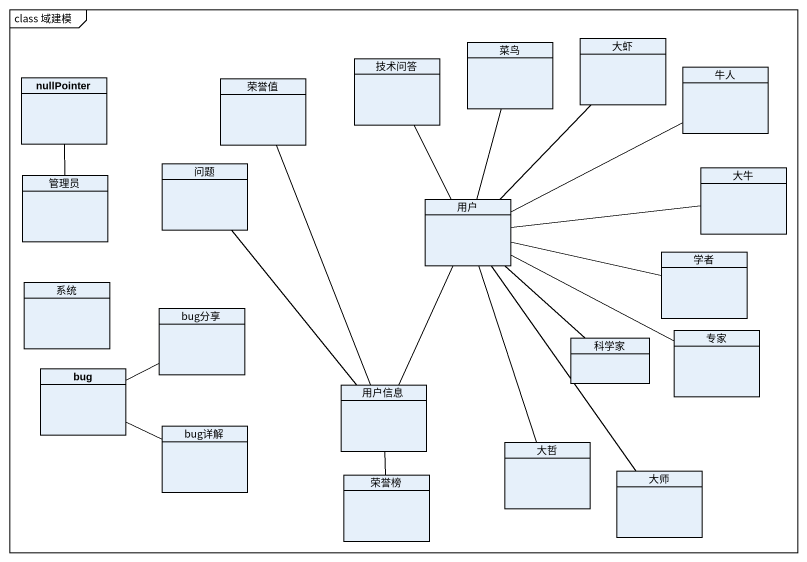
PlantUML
@startuml
mainframe class 域建模
hide circle
hide empty members
class 菜鸟
class 大虾
class nullPointer
class 荣誉值
class 技术问答
class 牛人
class 管理员
class 问题
class 大牛
class 用户
class 学者
class 系统
class bug分享
class 科学家
class 专家
class bug
class 用户信息
class bug详解
class 荣誉榜
class 大哲
class 大师
技术问答 -- 用户
管理员 -up- nullPointer
用户 -up- 菜鸟
用户 -up- 大虾
用户 -right- 牛人
用户 -right- 大牛
用户 -right- 学者
用户 -- 科学家
用户 -right- 专家
用户 -- 大哲
用户 -- 大师
bug -right- bug分享
bug -right- bug详解
用户信息 -up- 荣誉值
用户信息 -up- 问题
用户信息 -up- 用户
用户信息 -- 荣誉榜
@enduml
